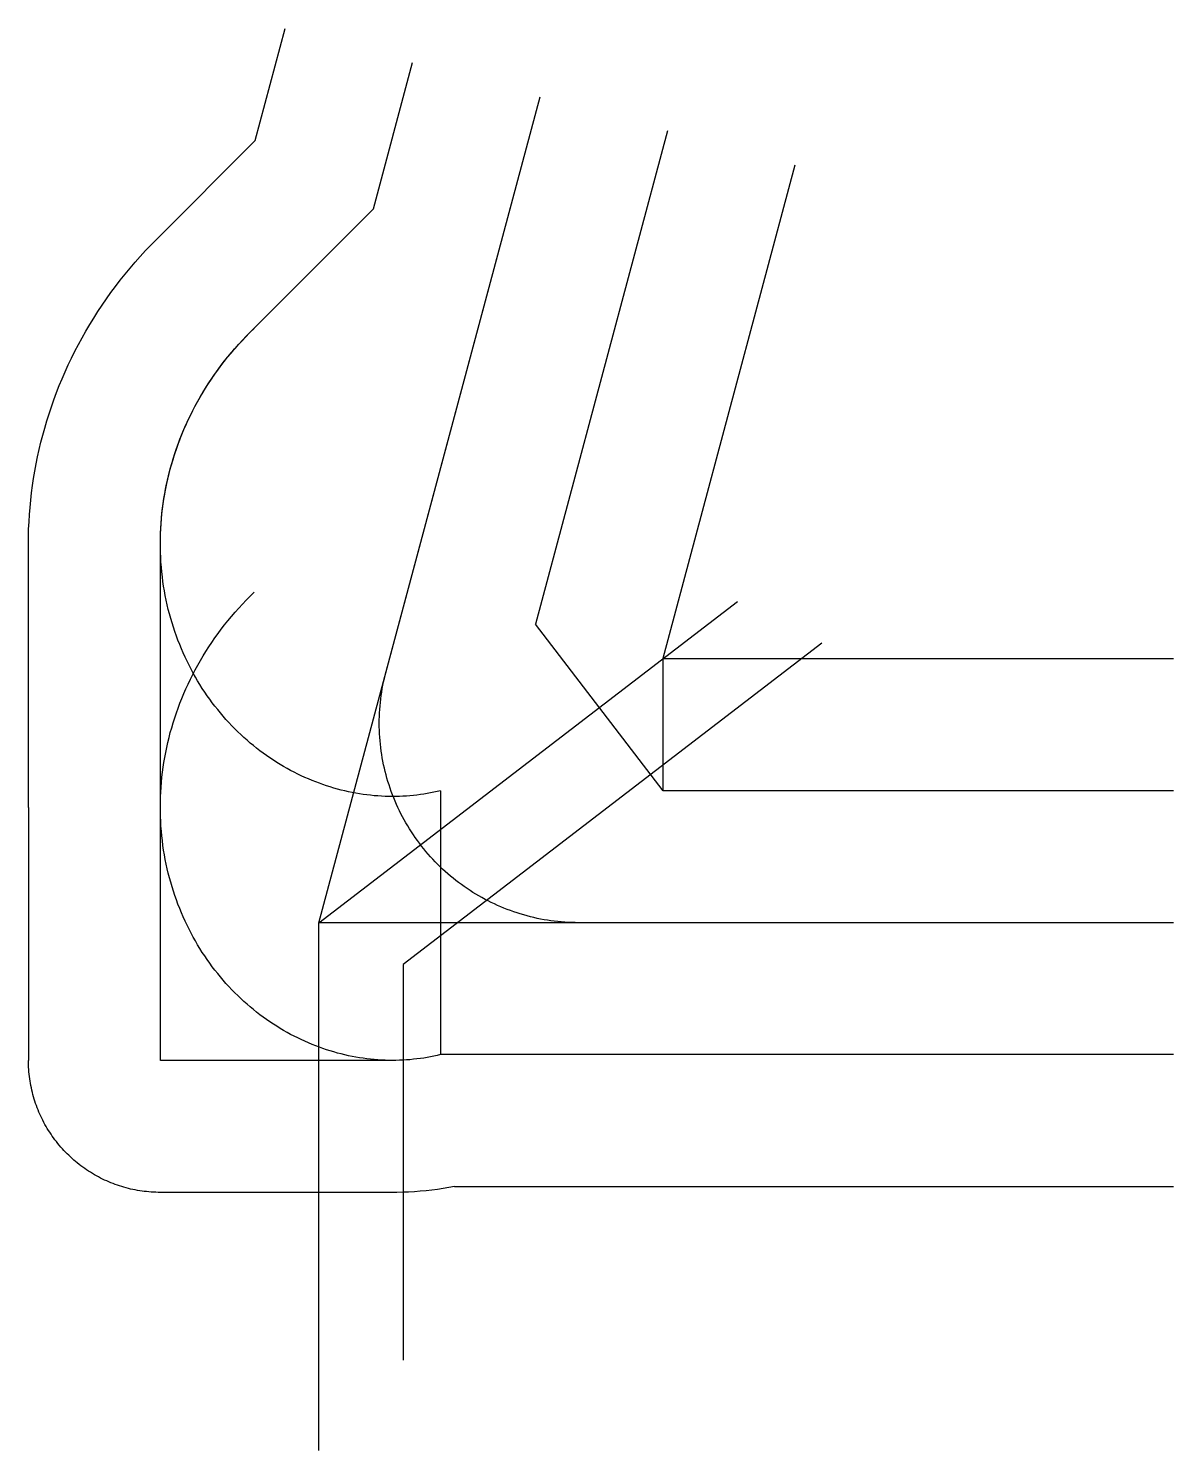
# Model space of a CAD drawing. Header units: metres. Extents: x -5096 to 15000, y -9260 to 15687.
import ezdxf

# ---------------------------------------------------------------- set-up
doc = ezdxf.new("R2010")
doc.units = ezdxf.units.M

msp = doc.modelspace()

# ---------------------------------------------------------------- linework, layer by layer
at = {"color": 1}
for p, q in [((-1117, 13720), (-590, 15687)), ((958, 12522), (1646, 15088)), ((0, 0), (3882, 14489)), ((6118, 13890), (3800, 5236)), ((-2850, 11986), (-1117, 13720)), ((8355, 13291), (6036, 4637)), ((-1214, 10350), (958, 12522)), ((-5096, 2022), (-5096, 6652)), ((-2781, 2022), (-2781, 6652)), ((6041, 2315), (3800, 5236)), ((6041, 4630), (6036, 4637)), ((15000, 4630), (6041, 4630)), ((6041, 2315), (6041, 4630)), ((2136, 2315), (2136, -2315)), ((15000, 2315), (6041, 2315)), ((-5096, 2022), (-5096, -2416)), ((-5096, 2022), (-5096, 2022)), ((-2781, -2416), (-2781, 2022)), ((-2781, 2022), (-2781, 2022)), ((15000, 0), (0, 0)), ((1297, -2416), (-2781, -2416)), ((15000, -2315), (2136, -2315)), ((1297, -4731), (-2781, -4731)), ((2381, -4630), (15000, -4630))]:
    msp.add_line(p, q, dxfattribs=at)
for points in [[(15000, 0), (4559, 0), (4498, 1), (4437, 2), (4376, 5), (4315, 9), (4254, 13), (4193, 19), (4133, 26), (4072, 34), (4012, 43), (3952, 53), (3892, 64), (3832, 76), (3772, 90), (3713, 104), (3654, 119), (3595, 136), (3536, 153), (3478, 171), (3420, 191), (3363, 211), (3305, 232), (3249, 255), (3192, 278), (3136, 302), (3081, 328), (3026, 354), (2971, 381), (2917, 409), (2863, 439), (2810, 469), (2757, 500), (2705, 532), (2654, 564), (2603, 598), (2553, 633), (2503, 668), (2454, 704), (2405, 742), (2358, 780), (2310, 818), (2264, 858), (2218, 899), (2173, 940), (2129, 982), (2085, 1025), (2043, 1068), (2001, 1112), (1959, 1157), (1919, 1203), (1879, 1250), (1840, 1297), (1802, 1345), (1765, 1393), (1729, 1442), (1693, 1492), (1659, 1542), (1625, 1593), (1592, 1644), (1560, 1697), (1529, 1749), (1499, 1802), (1470, 1856), (1442, 1910), (1415, 1965), (1389, 2020), (1363, 2075), (1339, 2131), (1316, 2188), (1293, 2245), (1272, 2302), (1251, 2359), (1232, 2417), (1214, 2476), (1196, 2534), (1180, 2593), (1165, 2652), (1150, 2711), (1137, 2771), (1125, 2831), (1114, 2891), (1104, 2951), (1095, 3011), (1087, 3072), (1080, 3133), (1074, 3193), (1069, 3254), (1066, 3315), (1063, 3376), (1061, 3437), (1061, 3498), (1061, 3559), (1063, 3620), (1066, 3681), (1069, 3742), (1074, 3803), (1080, 3864), (1087, 3925), (1095, 3985), (1104, 4046), (1114, 4106), (1125, 4166), (1137, 4226), (1150, 4285), (1165, 4345), (1180, 4404), (1180, 4404), (3882, 14489)], [(-5096, 6652), (-5095, 6779), (-5092, 6905), (-5086, 7032), (-5078, 7159), (-5068, 7286), (-5056, 7413), (-5042, 7540), (-5025, 7667), (-5006, 7794), (-4985, 7921), (-4961, 8048), (-4935, 8174), (-4907, 8301), (-4877, 8427), (-4845, 8552), (-4810, 8678), (-4773, 8803), (-4733, 8928), (-4692, 9052), (-4648, 9175), (-4602, 9299), (-4554, 9421), (-4503, 9543), (-4451, 9664), (-4396, 9785), (-4339, 9905), (-4279, 10024), (-4218, 10142), (-4154, 10259), (-4088, 10376), (-4020, 10491), (-3950, 10606), (-3878, 10719), (-3803, 10831), (-3727, 10943), (-3648, 11053), (-3568, 11162), (-3485, 11270), (-3400, 11376), (-3313, 11481), (-3225, 11585), (-3134, 11688), (-3041, 11789), (-2947, 11888), (-2850, 11986), (-2850, 11986)], [(2136, 2315), (2078, 2301), (2020, 2288), (1961, 2277), (1902, 2266), (1843, 2256), (1783, 2247), (1722, 2239), (1661, 2233), (1600, 2227), (1539, 2222), (1477, 2218), (1415, 2216), (1352, 2214), (1289, 2214), (1226, 2215), (1163, 2216), (1100, 2219), (1036, 2223), (972, 2228), (908, 2235), (844, 2242), (780, 2251), (716, 2261), (652, 2271), (587, 2284), (523, 2297), (458, 2311), (394, 2327), (329, 2344), (265, 2362), (201, 2381), (137, 2401), (73, 2423), (9, 2446), (-55, 2470), (-119, 2495), (-182, 2521), (-245, 2549), (-308, 2578), (-370, 2608), (-433, 2639), (-495, 2671), (-556, 2705), (-617, 2740), (-678, 2776), (-738, 2813), (-798, 2851), (-858, 2891), (-917, 2931), (-975, 2973), (-1033, 3016), (-1091, 3061), (-1147, 3106), (-1204, 3152), (-1259, 3200), (-1314, 3249), (-1368, 3299), (-1422, 3350), (-1475, 3402), (-1527, 3455), (-1578, 3510), (-1629, 3565), (-1678, 3621), (-1727, 3679), (-1775, 3738), (-1823, 3797), (-1869, 3858), (-1914, 3919), (-1959, 3982), (-2002, 4046), (-2045, 4110), (-2086, 4176), (-2127, 4242), (-2166, 4309), (-2205, 4378), (-2242, 4447), (-2278, 4517), (-2313, 4588), (-2347, 4659), (-2380, 4732), (-2412, 4805), (-2442, 4879), (-2472, 4954), (-2500, 5029), (-2527, 5106), (-2552, 5183), (-2576, 5260), (-2599, 5339), (-2621, 5418), (-2642, 5497), (-2661, 5577), (-2678, 5658), (-2695, 5739), (-2710, 5821), (-2723, 5904), (-2735, 5986), (-2746, 6070), (-2756, 6153), (-2763, 6237), (-2770, 6322), (-2775, 6407), (-2778, 6492), (-2780, 6577), (-2781, 6663), (-2780, 6749), (-2778, 6835), (-2774, 6922), (-2768, 7008), (-2761, 7095), (-2753, 7182), (-2743, 7269), (-2731, 7356), (-2718, 7443), (-2703, 7530), (-2687, 7617), (-2669, 7704), (-2649, 7791), (-2628, 7877), (-2606, 7964), (-2581, 8050), (-2556, 8137), (-2528, 8223), (-2499, 8309), (-2469, 8394), (-2437, 8480), (-2403, 8564), (-2368, 8649), (-2331, 8733), (-2293, 8817), (-2253, 8900), (-2211, 8983), (-2168, 9065), (-2124, 9147), (-2077, 9228), (-2030, 9309), (-1980, 9389), (-1930, 9468), (-1877, 9547), (-1824, 9625), (-1768, 9702), (-1712, 9778), (-1653, 9854), (-1594, 9928), (-1532, 10002), (-1470, 10075), (-1406, 10148), (-1340, 10219), (-1273, 10289), (-1205, 10358), (-1135, 10426), (-1135, 10426)], [(-2781, 6652), (-2780, 6738), (-2778, 6824), (-2774, 6911), (-2769, 6997), (-2762, 7084), (-2754, 7171), (-2744, 7258), (-2732, 7345), (-2719, 7432), (-2705, 7519), (-2689, 7606), (-2671, 7693), (-2652, 7780), (-2631, 7867), (-2609, 7953), (-2585, 8040), (-2559, 8126), (-2532, 8212), (-2503, 8298), (-2473, 8384), (-2441, 8469), (-2407, 8554), (-2372, 8639), (-2336, 8723), (-2298, 8807), (-2258, 8890), (-2216, 8973), (-2174, 9055), (-2129, 9137), (-2083, 9218), (-2036, 9299), (-1987, 9379), (-1936, 9458), (-1884, 9537), (-1830, 9615), (-1775, 9692), (-1719, 9769), (-1661, 9844), (-1601, 9919), (-1540, 9993), (-1478, 10066), (-1414, 10139), (-1348, 10210), (-1282, 10280), (-1214, 10350), (-1214, 10350)], [(2136, -2315), (2078, -2329), (2020, -2342), (1961, -2353), (1902, -2364), (1843, -2374), (1783, -2383), (1722, -2391), (1661, -2397), (1600, -2403), (1539, -2408), (1477, -2412), (1415, -2414), (1352, -2416), (1289, -2416), (1226, -2415), (1163, -2414), (1100, -2411), (1036, -2407), (972, -2402), (908, -2395), (844, -2388), (780, -2379), (716, -2369), (652, -2359), (587, -2346), (523, -2333), (458, -2319), (394, -2303), (329, -2286), (265, -2268), (201, -2249), (137, -2229), (73, -2207), (9, -2184), (-55, -2160), (-119, -2135), (-182, -2109), (-245, -2081), (-308, -2052), (-370, -2022), (-433, -1991), (-495, -1959), (-556, -1925), (-617, -1890), (-678, -1854), (-738, -1817), (-798, -1779), (-858, -1739), (-917, -1699), (-975, -1657), (-1033, -1614), (-1091, -1569), (-1147, -1524), (-1204, -1478), (-1259, -1430), (-1314, -1381), (-1368, -1331), (-1422, -1280), (-1475, -1228), (-1527, -1175), (-1578, -1120), (-1629, -1065), (-1678, -1009), (-1727, -951), (-1775, -892), (-1823, -833), (-1869, -772), (-1914, -711), (-1959, -648), (-2002, -584), (-2045, -520), (-2086, -454), (-2127, -388), (-2166, -321), (-2205, -252), (-2242, -183), (-2278, -113), (-2313, -42), (-2347, 29), (-2380, 102), (-2412, 175), (-2442, 249), (-2472, 324), (-2500, 399), (-2527, 476), (-2552, 553), (-2576, 630), (-2599, 709), (-2621, 788), (-2642, 867), (-2661, 947), (-2678, 1028), (-2695, 1109), (-2710, 1191), (-2723, 1274), (-2735, 1356), (-2746, 1440), (-2756, 1523), (-2763, 1607), (-2770, 1692), (-2775, 1777), (-2778, 1862), (-2780, 1947), (-2781, 2033), (-2780, 2119), (-2778, 2205), (-2774, 2292), (-2768, 2378), (-2761, 2465), (-2753, 2552), (-2743, 2639), (-2731, 2726), (-2718, 2813), (-2703, 2900), (-2687, 2987), (-2669, 3074), (-2649, 3161), (-2628, 3247), (-2606, 3334), (-2581, 3420), (-2556, 3507), (-2528, 3593), (-2499, 3679), (-2469, 3764), (-2437, 3850), (-2403, 3934), (-2368, 4019), (-2331, 4103), (-2293, 4187), (-2253, 4270), (-2211, 4353), (-2168, 4435), (-2124, 4517), (-2077, 4598), (-2030, 4679), (-1980, 4759), (-1930, 4838), (-1877, 4917), (-1824, 4995), (-1768, 5072), (-1712, 5148), (-1653, 5224), (-1594, 5298), (-1532, 5372), (-1470, 5445), (-1406, 5518), (-1340, 5589), (-1273, 5659), (-1205, 5728), (-1135, 5796), (-1135, 5796)], [(0, -9260), (0, 0), (7346, 5637)], [(8828, 4906), (1482, -731), (1482, -7676)], [(-2781, -4731), (-2821, -4731), (-2862, -4730), (-2902, -4728), (-2943, -4725), (-2983, -4722), (-3023, -4718), (-3063, -4714), (-3103, -4709), (-3143, -4703), (-3183, -4696), (-3223, -4689), (-3262, -4681), (-3302, -4672), (-3341, -4662), (-3380, -4652), (-3419, -4641), (-3458, -4630), (-3496, -4618), (-3535, -4605), (-3573, -4591), (-3611, -4577), (-3648, -4563), (-3686, -4547), (-3723, -4531), (-3759, -4514), (-3796, -4497), (-3832, -4479), (-3868, -4460), (-3903, -4441), (-3939, -4421), (-3973, -4400), (-4008, -4379), (-4042, -4358), (-4076, -4335), (-4109, -4312), (-4142, -4289), (-4174, -4265), (-4206, -4240), (-4238, -4215), (-4269, -4189), (-4300, -4163), (-4330, -4136), (-4360, -4109), (-4389, -4081), (-4418, -4053), (-4446, -4024), (-4474, -3995), (-4501, -3965), (-4528, -3935), (-4554, -3904), (-4580, -3873), (-4605, -3841), (-4630, -3809), (-4654, -3777), (-4677, -3744), (-4700, -3711), (-4723, -3677), (-4744, -3643), (-4765, -3608), (-4786, -3574), (-4806, -3538), (-4825, -3503), (-4844, -3467), (-4862, -3431), (-4879, -3394), (-4896, -3358), (-4912, -3321), (-4927, -3283), (-4942, -3246), (-4956, -3208), (-4970, -3170), (-4983, -3131), (-4995, -3093), (-5006, -3054), (-5017, -3015), (-5027, -2976), (-5037, -2937), (-5045, -2897), (-5054, -2858), (-5061, -2818), (-5068, -2778), (-5074, -2738), (-5079, -2698), (-5083, -2658), (-5087, -2618), (-5090, -2578), (-5093, -2537), (-5095, -2497), (-5096, -2456), (-5096, -2416)], [(2136, -2315), (2078, -2329), (2020, -2342), (1961, -2353), (1902, -2364), (1843, -2374), (1783, -2383), (1722, -2391), (1661, -2397), (1600, -2403), (1539, -2408), (1477, -2412), (1415, -2414), (1352, -2416), (1297, -2416)], [(2381, -4630), (2282, -4648), (2183, -4664), (2082, -4678), (1982, -4691), (1881, -4702), (1779, -4711), (1678, -4719), (1575, -4725), (1473, -4728), (1370, -4731), (1297, -4731)]]:
    msp.add_lwpolyline(points, dxfattribs=at)

doc.saveas('drawing.dxf')
